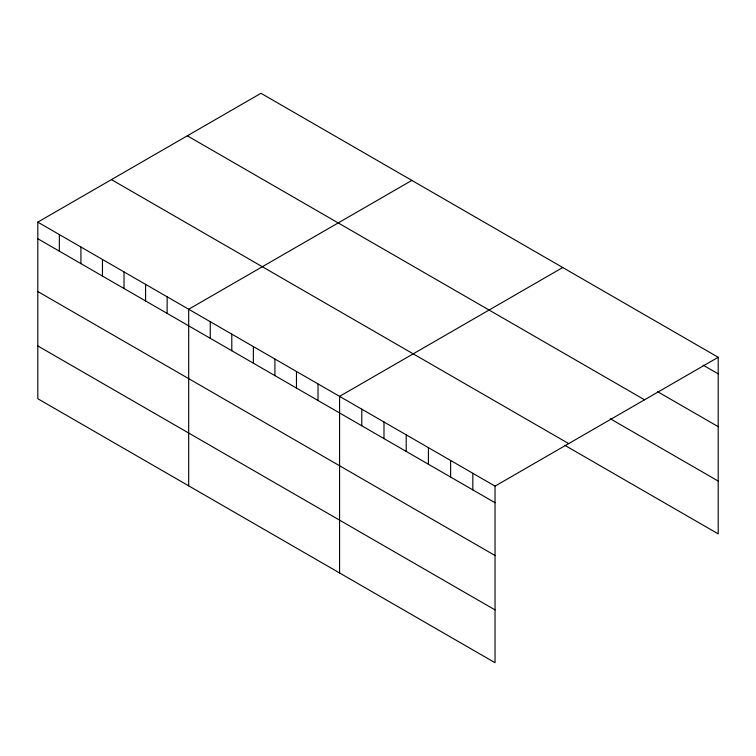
<?xml version="1.0" encoding="UTF-8"?>
<svg xmlns="http://www.w3.org/2000/svg" width="756" height="756" viewBox="0 0 756 756"><rect width="100%" height="100%" fill="white"/><g stroke="black" fill="none" stroke-linecap="round" stroke-linejoin="round"><path stroke-width="1.13" d="M37.8 222.132L495.038 486.117L495.038 662.71L37.8 398.724L37.8 222.132L260.962 93.29L718.2 357.276L718.2 533.868L564.76 445.275M411.85 180.41L188.688 309.251L188.688 485.834M562.738 267.52L339.576 396.361L339.576 572.953M495.038 486.117L718.2 357.276M703.061 365.129L718.2 373.87M657.635 391.702L718.2 426.667M187.318 135.815L644.556 399.801M610.187 418.701L718.2 481.071M111.444 179.616L568.682 443.602M37.8 238.726L495.038 502.712M37.8 291.523L495.038 555.509M37.8 345.927L495.038 609.903M472.831 473.294L472.831 489.888M450.623 460.48L450.623 477.064M428.416 447.656L428.416 464.25M406.208 434.832L406.208 451.426M383.991 422.009L383.991 438.603M361.784 409.185L361.784 425.779M318.021 383.925L318.021 400.51M296.465 371.48L296.465 388.064M274.91 359.034L274.91 375.619M253.355 346.588L253.355 363.182M231.799 334.143L231.799 350.737M210.244 321.697L210.244 338.291M167.133 296.806L167.133 313.4M145.577 284.36L145.577 300.954M124.022 271.914L124.022 288.508M102.466 259.469L102.466 276.063M80.911 247.023L80.911 263.617M59.355 234.577L59.355 251.172"/></g></svg>
